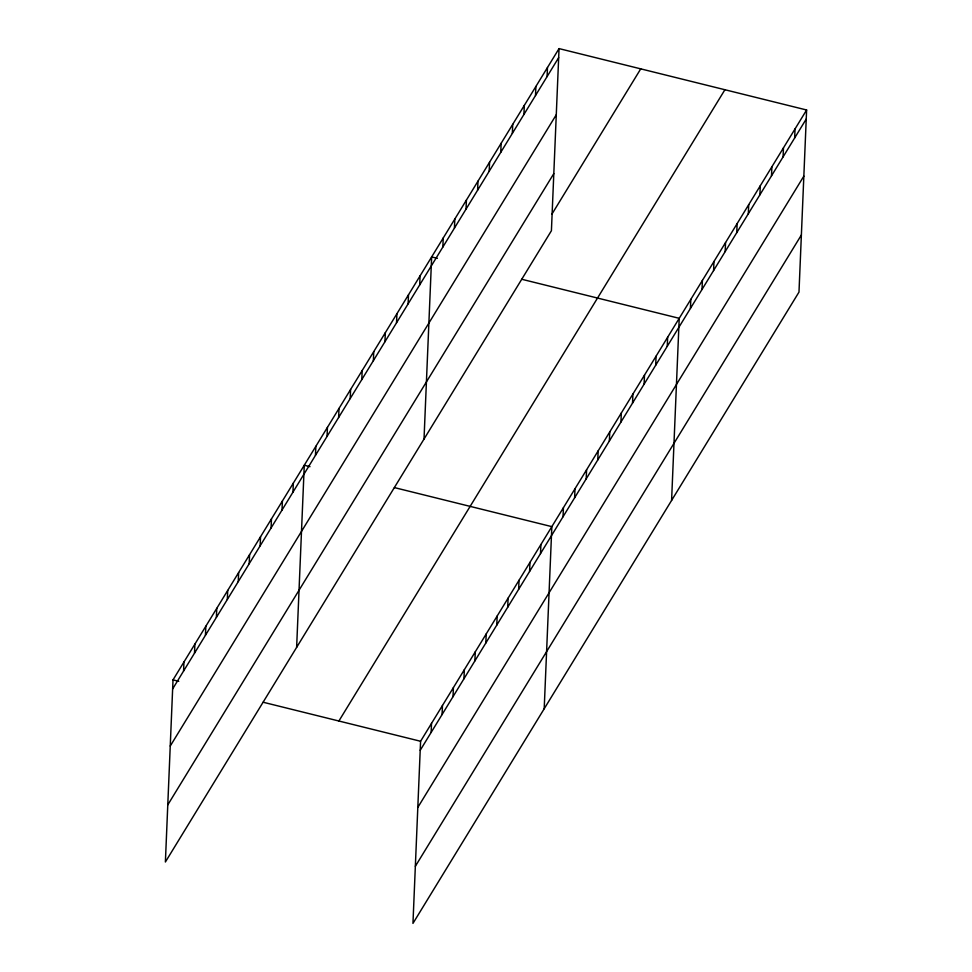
<?xml version="1.0" encoding="UTF-8"?>
<svg xmlns="http://www.w3.org/2000/svg" width="972" height="972" viewBox="0 0 972 972"><rect width="100%" height="100%" fill="white"/><g stroke="black" fill="none" stroke-linecap="round" stroke-linejoin="round"><path stroke-width="1.46" d="M559.046 48.6L173.016 679.89L165.386 862.006L551.416 230.729L559.046 48.6L806.614 109.994L798.984 292.11L412.954 923.4L420.584 741.272L806.614 109.994M183.574 671.032L183.951 661.993M194.509 653.148L194.886 644.108M205.444 635.263L205.833 626.223M216.392 617.378L216.768 608.338M227.327 599.493L227.703 590.454M238.262 581.608L238.638 572.569M249.197 563.724L249.573 554.684M260.144 545.827L260.52 536.787M271.079 527.942L271.455 518.902M282.014 510.057L282.39 501.017M292.949 492.172L293.325 483.133M296.63 647.376L304.272 465.248L309.995 466.669M315.463 455.346L315.851 446.306M327.054 436.416L327.43 427.376M338.633 417.474L339.009 408.434M350.212 398.532L350.588 389.493M361.791 379.59L362.167 370.551M373.37 360.661L373.746 351.621M384.948 341.719L385.337 332.679M396.54 322.777L396.916 313.737M408.118 303.835L408.495 294.795M419.697 284.905L420.074 275.866M424.023 439.052L431.653 256.924L437.388 258.345M442.855 247.022L443.232 237.982M431.143 732.426L431.519 723.387M454.434 228.092L454.823 219.052M442.078 714.542L442.467 705.502M466.025 209.15L466.402 200.111M453.025 696.657L453.402 687.617M477.604 190.208L477.981 181.169M463.96 678.772L464.337 669.732M489.183 171.266L489.56 162.227M474.895 660.887L475.272 651.848M500.762 152.337L501.139 143.297M485.83 642.99L486.207 633.951M512.341 133.395L512.718 124.355M496.777 625.105L497.154 616.066M523.92 114.453L524.309 105.413M507.712 607.221L508.089 598.181M535.499 95.511L535.888 86.472M518.647 589.336L519.024 580.296M547.09 76.581L547.467 67.542M529.582 571.451L529.959 562.411M540.517 553.566L540.906 544.527M544.198 708.758L551.841 526.642L394.377 487.592M563.043 516.74L563.42 507.7M574.622 497.798L574.999 488.758M586.201 478.856L586.578 469.816M597.78 459.926L598.157 450.887M609.359 440.984L609.748 431.945M620.938 422.042L621.327 413.003M632.529 403.113L632.906 394.073M644.108 384.171L644.485 375.131M655.687 365.229L656.064 356.189M667.266 346.287L667.643 337.248M671.591 500.434L679.221 318.318L521.77 279.268M690.424 308.416L690.813 299.376M702.015 289.474L702.392 280.434M713.594 270.532L713.97 261.492M725.173 251.602L725.549 242.563M736.752 232.66L737.128 223.621M748.331 213.719L748.707 204.679M759.91 194.789L760.298 185.749M771.501 175.847L771.877 166.807M783.08 156.905L783.456 147.866M794.659 137.963L795.035 128.924M172.639 688.929L558.669 57.64M170.246 746.046L556.276 114.757M167.779 804.889L553.809 173.611M551.962 214.059L640.742 68.854M338.888 721.017L724.918 89.728M420.208 750.311L806.238 119.034M417.814 807.428L803.844 176.151M415.348 866.283L801.378 234.993M173.016 679.89L178.751 681.311M263.133 702.234L420.584 741.272"/></g></svg>
